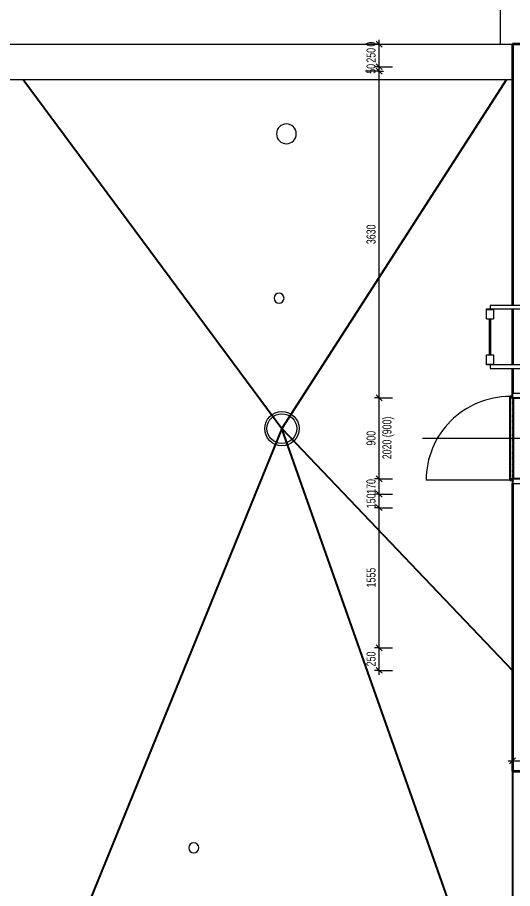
# Model space of a CAD drawing. Header units: millimetres. Extents: x -2861 to 222032, y -45352 to 20466.
# Drawn here: x 11066 to 16562, y -25524 to -15846 of the extents above; entities that cross this region are included whole.
import ezdxf

# ---------------------------------------------------------------- set-up
doc = ezdxf.new("R2010")
doc.units = ezdxf.units.MM
doc.linetypes.add('Čerchovaná se dvěma tečkami', pattern=[2.59, 1, -0.53, 0, -0.53, 0, -0.53])
for name, color, linetype, lineweight in [('A-ANNO-DIMS', 211, 'Continuous', 9), ('A-ANNO-DIMS-50', 211, 'Continuous', 9), ('A-DOOR', 31, 'Continuous', 13), ('A-DOOR-FRAM', 31, 'Continuous', 25), ('A-ROOF', 132, 'Continuous', 13), ('A-WALL', 113, 'Continuous', 13), ('M-HVAC-CDFF', 50, 'Continuous', 13), ('P-SANR-FIXT', 6, 'Continuous', 13), ('Q-SPCQ', 91, 'Continuous', 13)]:
    doc.layers.add(name, color=color, linetype=linetype, lineweight=lineweight)
doc.styles.add('Arial_2', font='arial.ttf', dxfattribs={"width": 0.7, "height": 100})
doc.dimstyles.new('Vnitřní_-_průhledné', dxfattribs={"dimscale": 304.8, "dimtxt": 102.02594, "dimasz": 0.213255, "dimexe": 0.164042, "dimexo": 0.0625, "dimgap": 0.032808, "dimtad": 1, "dimdec": 0, "dimrnd": 5, "dimzin": 0, "dimdsep": 46, "dimtxsty": 'Arial_2', "dimblk1": 'OBLIQUE', "dimblk2": 'OBLIQUE', "dimsah": 1, "dimcen": 0.09, "dimdle": 0.164042, "dimazin": 0, "dimtfac": 1, "dimtdec": 4, "dimtix": 1, "dimtmove": 0, "dimatfit": 3, "dimfxl": 0.492126, "dimfxlon": 1, "dimtvp": 1, "dimtolj": 1, "dimtzin": 0, "dimarcsym": 2})

# ---------------------------------------------------------------- blocks, each defined once
blk = doc.blocks.new('Žebřík - Standardní 2-1244553-2NP_DEMOLICE A')
at = {"layer": 'Q-SPCQ', "color": 41}
for p, q in [((-349.7, 387.7), (-349.7, 0)), ((-330.6, 387.7), (-349.7, 387.7)), ((-311.6, 387.7), (-330.6, 387.7)), ((-311.6, 425.8), (-301.6, 425.8)), ((-311.6, 349.6), (-311.6, 425.8)), ((-311.6, 0), (-311.6, 387.7)), ((-301.6, 425.8), (-200, 425.8)), ((-301.6, 425.8), (-301.6, 349.6)), ((-200, 425.8), (-200, 349.6)), ((200, 397.7), (-200, 397.7)), ((200, 425.8), (301.6, 425.8)), ((200, 425.8), (200, 349.6)), ((301.6, 425.8), (311.6, 425.8)), ((301.6, 349.6), (301.6, 425.8)), ((311.6, 425.8), (311.6, 349.6)), ((311.6, 387.7), (311.6, 0)), ((330.7, 387.7), (311.6, 387.7)), ((349.7, 387.7), (330.7, 387.7)), ((349.7, 0), (349.7, 387.7)), ((-301.6, 349.6), (-311.6, 349.6)), ((-200, 349.6), (-301.6, 349.6)), ((-200, 377.7), (200, 377.7)), ((301.6, 349.6), (200, 349.6)), ((311.6, 349.6), (301.6, 349.6))]:
    blk.add_line(p, q, dxfattribs=at)
for points, knots in [([(-330.6, -19.1), (-332.3, -19.1), (-334.8, -18.7), (-338, -17.7), (-340.2, -16.5), (-341.9, -15.4), (-343.2, -14.3), (-344.4, -13.2), (-345.8, -11.6), (-347, -9.9), (-347.7, -8.4), (-348.3, -7.3), (-348.7, -6.1), (-349.1, -4.9), (-349.3, -3.7), (-349.6, -2.5), (-349.7, -1.2), (-349.7, -0.4), (-349.7, 0)], [0, 0, 0, 0, 0.0833333, 0.125, 0.1666667, 0.2083333, 0.2291667, 0.25, 0.2916667, 0.3333333, 0.3541667, 0.375, 0.3958333, 0.4166667, 0.4375, 0.4583333, 0.4791667, 0.5, 0.5, 0.5, 0.5]), ([(-311.6, 0), (-311.6, -0.4), (-311.6, -1.2), (-311.7, -2.5), (-312, -3.7), (-312.2, -4.9), (-312.6, -6.1), (-313, -7.3), (-313.6, -8.4), (-314.1, -9.5), (-314.8, -10.6), (-315.8, -11.9), (-316.9, -13.2), (-318.1, -14.3), (-319.4, -15.4), (-321.1, -16.5), (-323.3, -17.7), (-326.5, -18.7), (-329, -19.1), (-330.6, -19.1)], [0.5, 0.5, 0.5, 0.5, 0.5208333, 0.5416667, 0.5625, 0.5833333, 0.6041667, 0.625, 0.6458333, 0.6666667, 0.6875, 0.7083333, 0.75, 0.7708333, 0.7916667, 0.8333333, 0.875, 0.9166667, 1, 1, 1, 1]), ([(330.7, -19.1), (329, -19.1), (326.5, -18.7), (323.3, -17.7), (321.1, -16.5), (319.4, -15.4), (318.1, -14.3), (316.9, -13.2), (315.5, -11.6), (314.3, -9.9), (313.6, -8.4), (313, -7.3), (312.6, -6.1), (312.2, -4.9), (312, -3.7), (311.7, -2.5), (311.6, -1.2), (311.6, -0.4), (311.6, 0)], [0, 0, 0, 0, 0.0833333, 0.125, 0.1666667, 0.2083333, 0.2291667, 0.25, 0.2916667, 0.3333333, 0.3541667, 0.375, 0.3958333, 0.4166667, 0.4375, 0.4583333, 0.4791667, 0.5, 0.5, 0.5, 0.5]), ([(349.7, 0), (349.7, -0.4), (349.7, -1.2), (349.6, -2.5), (349.3, -3.7), (349.1, -4.9), (348.7, -6.1), (348.3, -7.3), (347.7, -8.4), (347.2, -9.5), (346.5, -10.6), (345.5, -11.9), (344.4, -13.2), (343.2, -14.3), (341.9, -15.4), (340.2, -16.5), (338, -17.7), (334.8, -18.7), (332.3, -19.1), (330.7, -19.1)], [0.5, 0.5, 0.5, 0.5, 0.5208333, 0.5416667, 0.5625, 0.5833333, 0.6041667, 0.625, 0.6458333, 0.6666667, 0.6875, 0.7083333, 0.75, 0.7708333, 0.7916667, 0.8333333, 0.875, 0.9166667, 1, 1, 1, 1])]:
    blk.add_open_spline(points, degree=3, knots=knots, dxfattribs=at)
blk = doc.blocks.new('DVERE_1k_oblozka - DD03_01_900x1970_koupelna-1549490-2NP_DEMOLICE A')
at = {"layer": 'A-DOOR'}
for p, q in [((-465, 122.1), (-465, 1082.1)), ((0, -177.9), (0, 1122.1)), ((-450, 122.1), (-500, 122.1)), ((-500, 122.1), (-500, -127.9)), ((-450, -127.9), (-450, 122.1)), ((355, 152.1), (-355, 152.1)), ((500, 122.1), (450, 122.1)), ((450, 122.1), (450, -127.9)), ((465, 152.1), (465, 122.1)), ((500, -127.9), (500, 122.1)), ((-500, -127.9), (-450, -127.9)), ((450, -127.9), (500, -127.9))]:
    blk.add_line(p, q, dxfattribs=at)
at = {"layer": 'A-DOOR', "lineweight": 25}
for p, q in [((465, 152.1), (-465, 152.1)), ((-465, 152.1), (-465, 137.1)), ((-465, 137.1), (-450, 137.1)), ((-450, 137.1), (-450, 122.1)), ((-450, 112.1), (450, 112.1)), ((450, 122.1), (450, 137.1)), ((450, 137.1), (465, 137.1)), ((465, 137.1), (465, 152.1))]:
    blk.add_line(p, q, dxfattribs=at)
at = {"layer": 'A-DOOR', "linetype": 'Čerchovaná se dvěma tečkami'}
for p, q in [((-450, 122.1), (450, 122.1)), ((-450, -127.9), (450, -127.9))]:
    blk.add_line(p, q, dxfattribs=at)
at = {"layer": 'A-DOOR'}
blk.add_arc((-465, 152.1), 930, 360, 90, dxfattribs=at)
at = {"layer": 'A-DOOR-FRAM'}
for p, q in [((-450, 122.1), (-500, 122.1)), ((-450, -127.9), (-450, 122.1)), ((450, 122.1), (450, -127.9)), ((450, 122.1), (500, 122.1)), ((-500, -127.9), (-450, -127.9)), ((500, -127.9), (450, -127.9))]:
    blk.add_line(p, q, dxfattribs=at)
blk = doc.blocks.new('Drain_Roof_15_Inch_Diameter-Zurn-Z1715 - Load Family Type Catalog-1877394-2NP_DEMOLICE A')
at = {"layer": 'P-SANR-FIXT'}
for radius in [190.5, 165.1]:
    blk.add_circle((0, 0), radius, dxfattribs=at)
blk = doc.blocks.new('Komín5 - Komín5-1979406-2NP_DEMOLICE A')
at = {"layer": 'M-HVAC-CDFF'}
for start, end in [(0, 180), (180, 0)]:
    blk.add_arc((0, 0), 110, start, end, dxfattribs=at)
blk = doc.blocks.new('Větrací_vyústka_střecha - Větrací_vyústka_střecha-1989516-2NP_DEMOLICE A')
at = {"layer": 'M-HVAC-CDFF'}
for start, end in [(0, 180), (180, 0)]:
    blk.add_arc((0, 0), 55.6, start, end, dxfattribs=at)
blk = doc.blocks.new('DIMBLOCK88-2NP_DEMOLICE A')
at = {"layer": 'A-ANNO-DIMS-50'}
for p, q in [((16562.5, -24104.5), (16562.5, -23954.5)), ((16937.5, -24104.5), (16937.5, -23954.5)), ((16512.5, -24104.5), (16937.5, -24104.5)), ((16562.5, -24104.5), (16562.5, -24154.5)), ((16937.5, -24104.5), (16937.5, -24154.5))]:
    blk.add_line(p, q, dxfattribs=at)
at = {"layer": 'A-ANNO-DIMS-50', "lineweight": 18}
for p, q in [((16562.5, -24104.5), (16595, -24072)), ((16937.5, -24104.5), (16970, -24072)), ((16562.5, -24104.5), (16530, -24137)), ((16937.5, -24104.5), (16905, -24137))]:
    blk.add_line(p, q, dxfattribs=at)
at = {"layer": 'A-ANNO-DIMS-50', "color": 0, "insert": (16669.9, -23964.6), "char_height": 100, "width": 192.123, "attachment_point": 1, "line_spacing_factor": 0.941778, "style": 'Arial_2'}
blk.add_mtext('375', dxfattribs=at)
blk = doc.blocks.new('_Oblique')
at = {"color": 0, "linetype": 'ByBlock', "lineweight": -2}
blk.add_line((-0.5, -0.5), (0.5, 0.5), dxfattribs=at)
blk = doc.blocks.new('DIMBLOCK93-2NP_DEMOLICE A')
at = {"layer": 'A-ANNO-DIMS-50', "lineweight": 18}
for p, q in [((15080.9, -22849.4), (15048.4, -22816.9)), ((15080.9, -22849.4), (15113.4, -22881.9)), ((15080.9, -23099.4), (15048.4, -23066.9)), ((15080.9, -23099.4), (15113.4, -23131.9))]:
    blk.add_line(p, q, dxfattribs=at)
at = {"layer": 'A-ANNO-DIMS-50'}
for p, q in [((15080.9, -22849.4), (15030.9, -22849.4)), ((15080.9, -23149.4), (15080.9, -22849.4)), ((15080.9, -22849.4), (15230.9, -22849.4)), ((15080.9, -23099.4), (15030.9, -23099.4)), ((15080.9, -23099.4), (15230.9, -23099.4))]:
    blk.add_line(p, q, dxfattribs=at)
at = {"layer": 'A-ANNO-DIMS-50', "color": 0, "insert": (14941.1, -23054.4), "char_height": 100, "width": 192.123, "attachment_point": 1, "rotation": 90, "line_spacing_factor": 0.941778, "style": 'Arial_2'}
blk.add_mtext('250', dxfattribs=at)
blk = doc.blocks.new('DIMBLOCK94-2NP_DEMOLICE A')
at = {"layer": 'A-ANNO-DIMS-50', "lineweight": 18}
for p, q in [((15080.9, -21292.5), (15048.4, -21260)), ((15080.9, -21292.5), (15113.4, -21325)), ((15080.9, -22849.4), (15048.4, -22816.9)), ((15080.9, -22849.4), (15113.4, -22881.9))]:
    blk.add_line(p, q, dxfattribs=at)
at = {"layer": 'A-ANNO-DIMS-50'}
for p, q in [((15080.9, -21292.5), (15030.9, -21292.5)), ((15080.9, -22849.4), (15080.9, -21292.5)), ((15080.9, -21292.5), (15230.9, -21292.5)), ((15080.9, -22849.4), (15030.9, -22849.4)), ((15080.9, -22849.4), (15230.9, -22849.4))]:
    blk.add_line(p, q, dxfattribs=at)
at = {"layer": 'A-ANNO-DIMS-50', "color": 0, "insert": (14941.1, -22177.7), "char_height": 100, "width": 256.164, "attachment_point": 1, "rotation": 90, "line_spacing_factor": 0.941778, "style": 'Arial_2'}
blk.add_mtext('1555', dxfattribs=at)
blk = doc.blocks.new('DIMBLOCK95-2NP_DEMOLICE A')
at = {"layer": 'A-ANNO-DIMS-50'}
for p, q in [((15080.9, -21142.5), (15030.9, -21142.5)), ((15080.9, -21292.5), (15080.9, -21142.5)), ((15080.9, -21142.5), (15230.9, -21142.5)), ((15080.9, -21292.5), (15030.9, -21292.5)), ((15080.9, -21292.5), (15230.9, -21292.5))]:
    blk.add_line(p, q, dxfattribs=at)
at = {"layer": 'A-ANNO-DIMS-50', "lineweight": 18}
for p, q in [((15080.9, -21142.5), (15048.4, -21110)), ((15080.9, -21142.5), (15113.4, -21175)), ((15080.9, -21292.5), (15048.4, -21260)), ((15080.9, -21292.5), (15113.4, -21325))]:
    blk.add_line(p, q, dxfattribs=at)
at = {"layer": 'A-ANNO-DIMS-50', "color": 0, "insert": (14941.1, -21297.6), "char_height": 100, "width": 192.123, "attachment_point": 1, "rotation": 90, "line_spacing_factor": 0.941778, "style": 'Arial_2'}
blk.add_mtext('150', dxfattribs=at)
blk = doc.blocks.new('DIMBLOCK96-2NP_DEMOLICE A')
at = {"layer": 'A-ANNO-DIMS-50'}
for p, q in [((15080.9, -20972.5), (15030.9, -20972.5)), ((15080.9, -21142.5), (15080.9, -20972.5)), ((15080.9, -20972.5), (15230.9, -20972.5)), ((15080.9, -21142.5), (15030.9, -21142.5)), ((15080.9, -21142.5), (15230.9, -21142.5))]:
    blk.add_line(p, q, dxfattribs=at)
at = {"layer": 'A-ANNO-DIMS-50', "lineweight": 18}
for p, q in [((15080.9, -20972.5), (15048.4, -20940)), ((15080.9, -20972.5), (15113.4, -21005)), ((15080.9, -21142.5), (15048.4, -21110)), ((15080.9, -21142.5), (15113.4, -21175))]:
    blk.add_line(p, q, dxfattribs=at)
at = {"layer": 'A-ANNO-DIMS-50', "color": 0, "insert": (14941.1, -21137.6), "char_height": 100, "width": 192.123, "attachment_point": 1, "rotation": 90, "line_spacing_factor": 0.941778, "style": 'Arial_2'}
blk.add_mtext('170', dxfattribs=at)
blk = doc.blocks.new('DIMBLOCK97-2NP_DEMOLICE A')
at = {"layer": 'A-ANNO-DIMS-50'}
for p, q in [((15080.9, -20072.5), (15030.9, -20072.5)), ((15080.9, -20972.5), (15080.9, -20072.5)), ((15080.9, -20072.5), (15230.9, -20072.5)), ((15080.9, -20972.5), (15030.9, -20972.5)), ((15080.9, -20972.5), (15230.9, -20972.5))]:
    blk.add_line(p, q, dxfattribs=at)
at = {"layer": 'A-ANNO-DIMS-50', "lineweight": 18}
for p, q in [((15080.9, -20072.5), (15048.4, -20040)), ((15080.9, -20072.5), (15113.4, -20105)), ((15080.9, -20972.5), (15048.4, -20940)), ((15080.9, -20972.5), (15113.4, -21005))]:
    blk.add_line(p, q, dxfattribs=at)
at = {"layer": 'A-ANNO-DIMS-50', "color": 0, "char_height": 100, "attachment_point": 1, "rotation": 90, "line_spacing_factor": 0.941778, "style": 'Arial_2'}
for s, insert, width in [('2020 (900)', (15118.1, -20754), 555.649), ('900', (14941.1, -20602.6), 192.123)]:
    blk.add_mtext(s, dxfattribs=dict(at, insert=insert, width=width))
blk = doc.blocks.new('DIMBLOCK98-2NP_DEMOLICE A')
at = {"layer": 'A-ANNO-DIMS-50'}
for p, q in [((15080.9, -16443.3), (14930.9, -16443.3)), ((15080.9, -20072.5), (15080.9, -16443.3)), ((15080.9, -16443.3), (15130.9, -16443.3)), ((15080.9, -20072.5), (15030.9, -20072.5)), ((15080.9, -20072.5), (15230.9, -20072.5))]:
    blk.add_line(p, q, dxfattribs=at)
at = {"layer": 'A-ANNO-DIMS-50', "lineweight": 18}
for p, q in [((15080.9, -16443.3), (15048.4, -16410.8)), ((15080.9, -16443.3), (15113.4, -16475.8)), ((15080.9, -20072.5), (15048.4, -20040)), ((15080.9, -20072.5), (15113.4, -20105))]:
    blk.add_line(p, q, dxfattribs=at)
at = {"layer": 'A-ANNO-DIMS-50', "color": 0, "insert": (14941.1, -18364.6), "char_height": 100, "width": 256.164, "attachment_point": 1, "rotation": 90, "line_spacing_factor": 0.941778, "style": 'Arial_2'}
blk.add_mtext('3630', dxfattribs=at)
blk = doc.blocks.new('DIMBLOCK99-2NP_DEMOLICE A')
at = {"layer": 'A-ANNO-DIMS-50'}
for p, q in [((15080.9, -16443.3), (14930.9, -16443.3)), ((15080.9, -16393.3), (15030.9, -16393.3)), ((15080.9, -16443.3), (15080.9, -16393.3)), ((15080.9, -16393.3), (15230.9, -16393.3)), ((15080.9, -16443.3), (15130.9, -16443.3))]:
    blk.add_line(p, q, dxfattribs=at)
at = {"layer": 'A-ANNO-DIMS-50', "lineweight": 18}
for p, q in [((15080.9, -16393.3), (15048.4, -16360.8)), ((15080.9, -16443.3), (15048.4, -16410.8)), ((15080.9, -16393.3), (15113.4, -16425.8)), ((15080.9, -16443.3), (15113.4, -16475.8))]:
    blk.add_line(p, q, dxfattribs=at)
at = {"layer": 'A-ANNO-DIMS-50', "color": 0, "insert": (14941.1, -16471.6), "char_height": 100, "width": 128.082, "attachment_point": 1, "rotation": 90, "line_spacing_factor": 0.941778, "style": 'Arial_2'}
blk.add_mtext('50', dxfattribs=at)
blk = doc.blocks.new('DIMBLOCK100-2NP_DEMOLICE A')
at = {"layer": 'A-ANNO-DIMS-50'}
for p, q in [((15080.9, -16143.3), (15030.9, -16143.3)), ((15080.9, -16393.3), (15080.9, -16143.3)), ((15080.9, -16143.3), (15230.9, -16143.3)), ((15080.9, -16393.3), (15030.9, -16393.3)), ((15080.9, -16393.3), (15230.9, -16393.3))]:
    blk.add_line(p, q, dxfattribs=at)
at = {"layer": 'A-ANNO-DIMS-50', "lineweight": 18}
for p, q in [((15080.9, -16143.3), (15048.4, -16110.8)), ((15080.9, -16143.3), (15113.4, -16175.8)), ((15080.9, -16393.3), (15048.4, -16360.8)), ((15080.9, -16393.3), (15113.4, -16425.8))]:
    blk.add_line(p, q, dxfattribs=at)
at = {"layer": 'A-ANNO-DIMS-50', "color": 0, "insert": (14941.1, -16348.3), "char_height": 100, "width": 192.123, "attachment_point": 1, "rotation": 90, "line_spacing_factor": 0.941778, "style": 'Arial_2'}
blk.add_mtext('250', dxfattribs=at)
blk = doc.blocks.new('DIMBLOCK101-2NP_DEMOLICE A')
at = {"layer": 'A-ANNO-DIMS-50'}
for q in [(14930.9, -16143.3), (15030.9, -16143.3), (15080.9, -16093.3), (15130.9, -16143.3), (15230.9, -16143.3)]:
    blk.add_line((15080.9, -16143.3), q, dxfattribs=at)
at = {"layer": 'A-ANNO-DIMS-50', "lineweight": 18}
for q in [(15048.4, -16110.8), (15048.4, -16110.8), (15113.4, -16175.8), (15113.4, -16175.8)]:
    blk.add_line((15080.9, -16143.3), q, dxfattribs=at)
at = {"layer": 'A-ANNO-DIMS-50', "color": 0, "insert": (14941.1, -16170), "char_height": 100, "width": 64.041, "attachment_point": 1, "rotation": 90, "line_spacing_factor": 0.941778, "style": 'Arial_2'}
blk.add_mtext('\\fArial|b0|i0|c238|p34|;\\W.7;0', dxfattribs=at)

msp = doc.modelspace()

# ---------------------------------------------------------------- linework, layer by layer
at = {"layer": 'A-ROOF', "color": 41}
for p, q in [((16424.7, -4236.1), (16424.7, -16143.3)), ((-1455.4, -16143.3), (16562.5, -16143.3)), ((-1110.4, -16535), (16562.5, -16535))]:
    msp.add_line(p, q, dxfattribs=at)
at = {"layer": 'A-ROOF', "lineweight": 25}
for p, q in [((11127.4, -16535), (14001.3, -20413.9)), ((16495, -16535), (14001.3, -20413.9)), ((14001.3, -20413.9), (11081.6, -27588.8)), ((16518.4, -27542.8), (14001.3, -20413.9)), ((14001.3, -20413.9), (16562.5, -23099.4)), ((16562.5, -24219.4), (16562.5, -27542.8))]:
    msp.add_line(p, q, dxfattribs=at)
at = {"layer": 'A-WALL', "lineweight": 35}
for p, q in [((16562.5, -16143.3), (16562.5, -19045.8)), ((17361.5, -16143.3), (16562.5, -16143.3)), ((16562.5, -19083.9), (16562.5, -19707.1)), ((16562.5, -19745.2), (16562.5, -20022.5)), ((16562.5, -21022.5), (16562.5, -24219.4)), ((16562.5, -24219.4), (16937.5, -24219.4))]:
    msp.add_line(p, q, dxfattribs=at)

# ---------------------------------------------------------------- block references
at = {"layer": 'A-DOOR', "rotation": 90}
msp.add_blockref('DVERE_1k_oblozka - DD03_01_900x1970_koupelna-1549490-2NP_DEMOLICE A', (16684.6, -20522.5), dxfattribs=at)
at = {"layer": 'M-HVAC-CDFF', "rotation": 180}
for name, p in [('Komín5 - Komín5-1979406-2NP_DEMOLICE A', (14051.4, -17139)), ('Větrací_vyústka_střecha - Větrací_vyústka_střecha-1989516-2NP_DEMOLICE A', (13969.6, -18964.6)), ('Větrací_vyústka_střecha - Větrací_vyústka_střecha-1989516-2NP_DEMOLICE A', (13022.7, -25071.4))]:
    msp.add_blockref(name, p, dxfattribs=at)
at = {"layer": 'P-SANR-FIXT'}
msp.add_blockref('Drain_Roof_15_Inch_Diameter-Zurn-Z1715 - Load Family Type Catalog-1877394-2NP_DEMOLICE A', (14001.3, -20413.9), dxfattribs=at)
at = {"layer": 'Q-SPCQ', "color": 41, "rotation": 90}
msp.add_blockref('Žebřík - Standardní 2-1244553-2NP_DEMOLICE A', (16700.2, -19395.5), dxfattribs=at)

# ---------------------------------------------------------------- dimensions: what is measured, and where the dimension line sits
at = {"layer": 'A-ANNO-DIMS'}
for base, p1, p2, override, picture, middle in [((14930.9, -16143.3), (15230.9, -16143.3), (14930.9, -16143.3), {"dimpost": '<>', "dimfxl": 300}, 'DIMBLOCK101-2NP_DEMOLICE A', (15080.9, -16082.2)), ((16937.5, -24104.5), (16562.5, -23954.5), (16937.5, -23954.5), {"dimpost": '<>', "dimfxl": 375}, 'DIMBLOCK88-2NP_DEMOLICE A', (16750, -24043.4))]:
    dim = msp.add_linear_dim(base=base, p1=p1, p2=p2, dimstyle='Vnitřní_-_průhledné', override=override, dxfattribs=at)
    dim.commit()
    dim.dimension.update_dxf_attribs({"geometry": picture, "text_midpoint": middle})
for base, p1, p2, override, picture, middle in [((15080.9, -16143.3), (15230.9, -16393.3), (15230.9, -16143.3), {"dimpost": '<>', "dimfxl": 250}, 'DIMBLOCK100-2NP_DEMOLICE A', (15019.9, -16268.3)), ((15080.9, -16393.3), (14930.9, -16443.3), (15230.9, -16393.3), {"dimpost": '<>', "dimfxl": 304.138127}, 'DIMBLOCK99-2NP_DEMOLICE A', (15019.9, -16418.3)), ((15080.9, -16443.3), (15230.9, -20072.5), (14930.9, -16443.3), {"dimpost": '<>', "dimfxl": 3641.605708}, 'DIMBLOCK98-2NP_DEMOLICE A', (15019.8, -18257.9)), ((15080.9, -20972.5), (15230.9, -21142.5), (15230.9, -20972.5), {"dimpost": '<>', "dimfxl": 170}, 'DIMBLOCK96-2NP_DEMOLICE A', (15019.9, -21057.5)), ((15080.9, -21142.5), (15230.9, -21292.5), (15230.9, -21142.5), {"dimpost": '<>', "dimfxl": 150}, 'DIMBLOCK95-2NP_DEMOLICE A', (15019.9, -21217.5)), ((15080.9, -21292.5), (15230.9, -22849.4), (15230.9, -21292.5), {"dimpost": '<>', "dimfxl": 1556.868561}, 'DIMBLOCK94-2NP_DEMOLICE A', (15019.9, -22070.9)), ((15080.9, -22849.4), (15230.9, -23099.4), (15230.9, -22849.4), {"dimpost": '<>', "dimfxl": 250}, 'DIMBLOCK93-2NP_DEMOLICE A', (15019.9, -22974.4))]:
    dim = msp.add_linear_dim(base=base, p1=p1, p2=p2, angle=90, dimstyle='Vnitřní_-_průhledné', override=override, dxfattribs=at)
    dim.commit()
    dim.dimension.update_dxf_attribs({"geometry": picture, "text_midpoint": middle})
dim = msp.add_linear_dim(base=(15080.9, -20072.5), p1=(15230.9, -20972.5), p2=(15230.9, -20072.5), angle=90, text='<>\\X2020 (900)', dimstyle='Vnitřní_-_průhledné', override={"dimpost": '<>', "dimfxl": 900}, dxfattribs=at)
dim.commit()
dim.dimension.update_dxf_attribs({"geometry": 'DIMBLOCK97-2NP_DEMOLICE A', "text_midpoint": (15080.9, -20522.5)})

doc.saveas('drawing.dxf')
